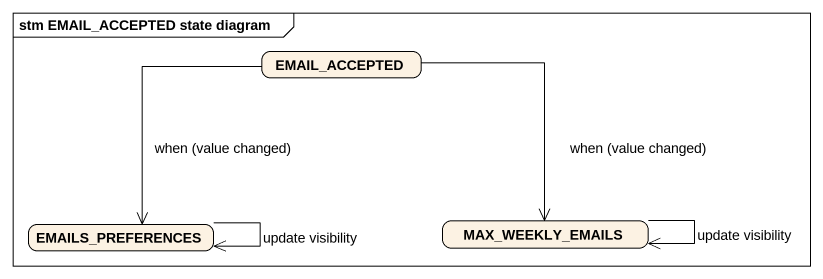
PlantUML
@startuml
mainframe stm EMAIL_ACCEPTED state diagram
hide empty description
state EMAIL_ACCEPTED
state EMAILS_PREFERENCES
state MAX_WEEKLY_EMAILS
EMAIL_ACCEPTED --> EMAILS_PREFERENCES : when (value changed)
EMAIL_ACCEPTED --> MAX_WEEKLY_EMAILS : when (value changed)
EMAILS_PREFERENCES --> EMAILS_PREFERENCES : update visibility
MAX_WEEKLY_EMAILS --> MAX_WEEKLY_EMAILS : update visibility
@enduml
